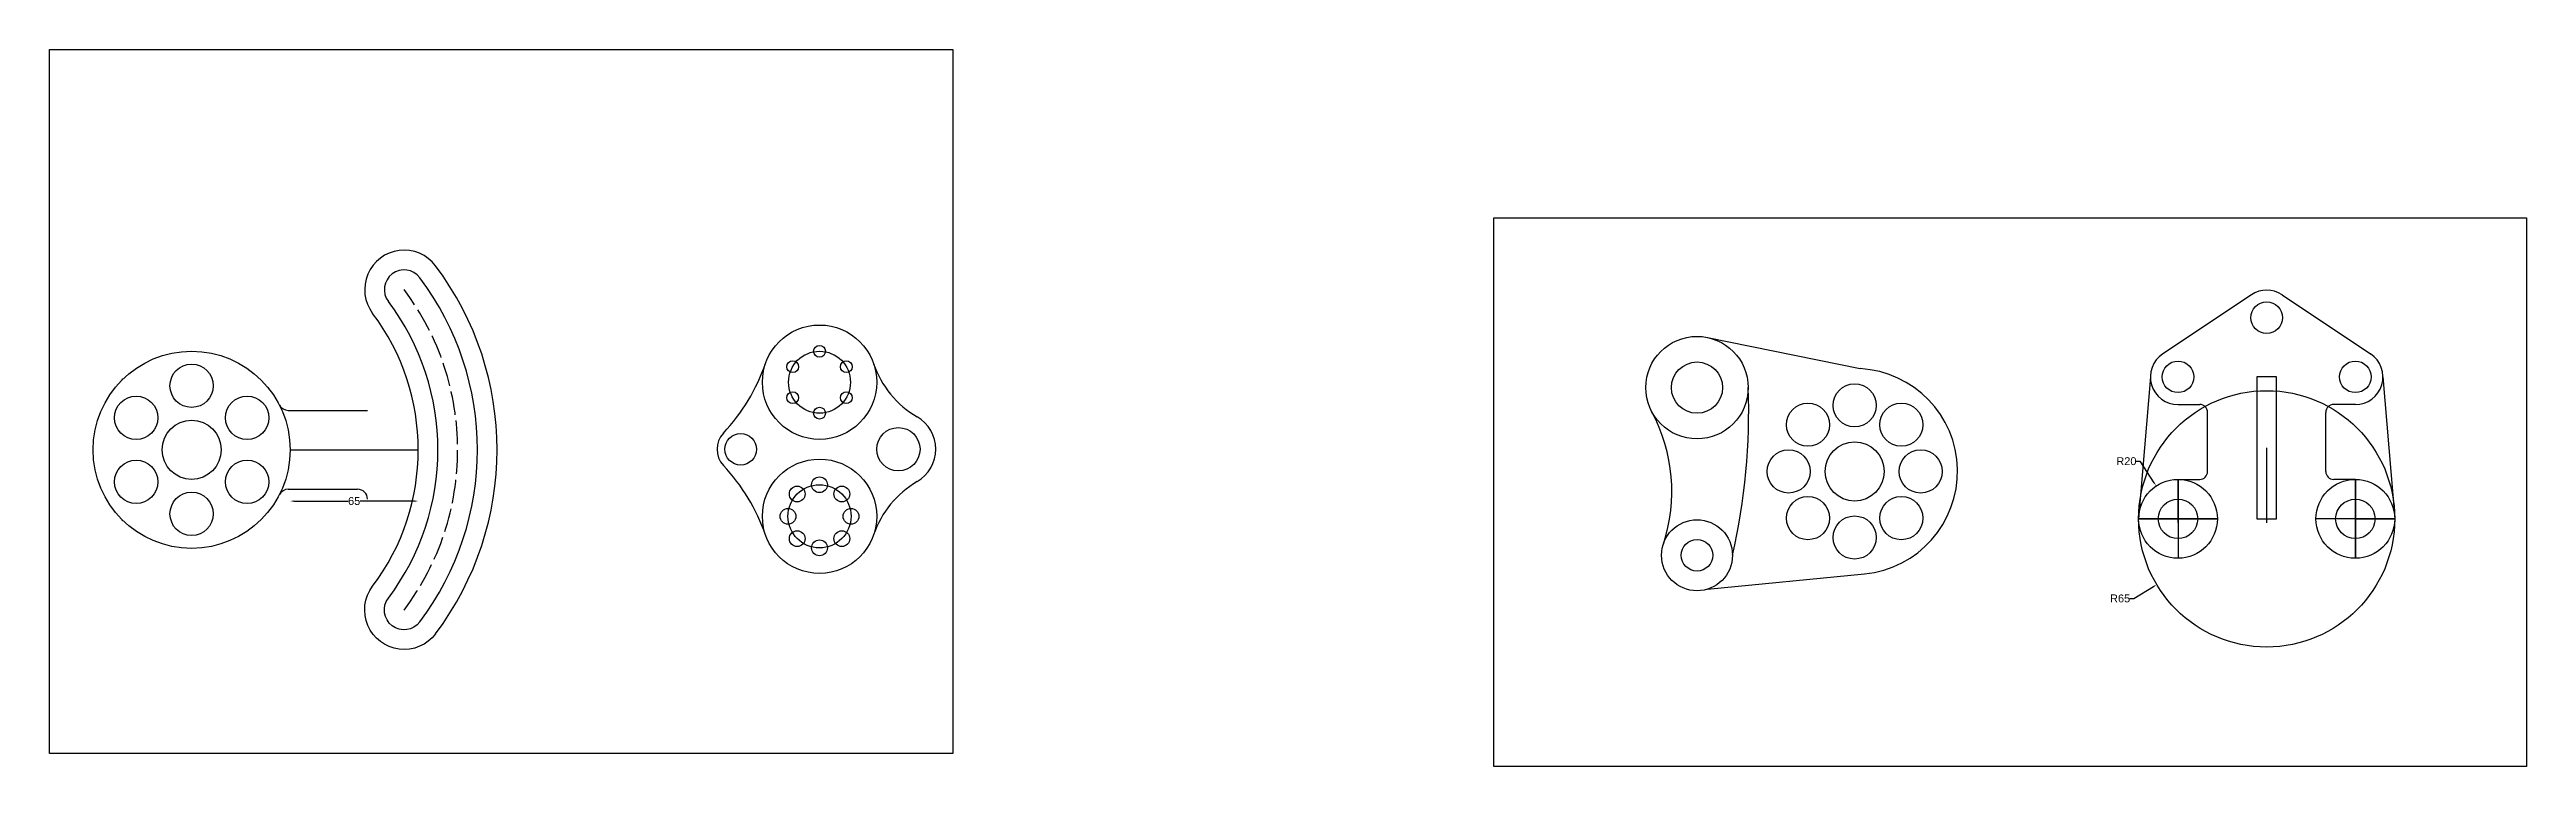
# Model space of a CAD drawing. Header units: inches. Extents: x -120 to 4012, y -583 to 270.
# Drawn here: x 690 to 1947, y -93 to 270 of the extents above; entities that cross this region are included whole.
import ezdxf

# ---------------------------------------------------------------- set-up
doc = ezdxf.new("R2010")
doc.units = ezdxf.units.IN
doc.header["$MEASUREMENT"] = 0
doc.linetypes.add('ACAD_ISO02W100', pattern=[15, 12, -3])
doc.styles.get("Standard").update_dxf_attribs({"font": 'arial.ttf'})
doc.dimstyles.get("Standard").update_dxf_attribs({"dimtxt": 4, "dimasz": 2, "dimexe": 0.18, "dimexo": 0.0625, "dimgap": 0.09, "dimtad": 0, "dimtoh": 1, "dimdec": 1, "dimdsep": 46, "dimtxsty": 'Standard', "dimcen": 2, "dimse1": 1, "dimse2": 1, "dimadec": 0, "dimazin": 0, "dimtfac": 1, "dimtdec": 1, "dimtofl": 0, "dimtmove": 0, "dimatfit": 3, "dimfxl": 1, "dimtolj": 1, "dimtzin": 0, "dimarcsym": 0})

# ---------------------------------------------------------------- blocks, each defined once
blk = doc.blocks.new('*D11')
at = {"color": 0, "lineweight": -2, "transparency": 16777216}
for p, q in [((813.6, 41.2), (841.1, 41.2)), ((874.6, 41.2), (847.1, 41.2))]:
    blk.add_line(p, q, dxfattribs=at)
at = {"color": 0, "transparency": 16777216}
for points in [[(813.6, 41.5), (813.6, 40.8), (811.6, 41.2)], [(874.6, 41.5), (874.6, 40.8), (876.6, 41.2)]]:
    blk.add_solid(points, dxfattribs=at)
at = {"layer": 'Defpoints', "color": 0, "transparency": 16777216}
for p in [(811.6, 67.2), (876.6, 67.2), (811.6, 41.2)]:
    blk.add_point(p, dxfattribs=at)
at = {"color": 0, "transparency": 16777216, "insert": (844.1, 41.2), "char_height": 4, "attachment_point": 5}
blk.add_mtext('\\A1;65', dxfattribs=at)
blk = doc.blocks.new('*D14')
at = {"color": 0, "lineweight": -2, "transparency": 16777216}
for p, q in [((1748.3, 61.4), (1750.3, 61.4)), ((1750.3, 61.4), (1757.5, 50.5)), ((1767.7, 32.2), (1771.7, 32.2)), ((1769.7, 30.2), (1769.7, 34.2))]:
    blk.add_line(p, q, dxfattribs=at)
at = {"color": 0, "transparency": 16777216}
blk.add_solid([(1757.8, 50.7), (1757.3, 50.3), (1758.6, 48.9)], dxfattribs=at)
at = {"layer": 'Defpoints', "color": 0, "transparency": 16777216}
for p in [(1758.6, 48.9), (1769.7, 32.2)]:
    blk.add_point(p, dxfattribs=at)
at = {"color": 0, "transparency": 16777216, "insert": (1743.5, 61.4), "char_height": 4, "attachment_point": 5}
blk.add_mtext('\\A1;R20', dxfattribs=at)
blk = doc.blocks.new('*D16')
at = {"color": 0, "lineweight": -2, "transparency": 16777216}
for p, q in [((1812.7, 32.2), (1816.7, 32.2)), ((1814.7, 30.2), (1814.7, 34.2)), ((1745.2, -8.2), (1747.2, -8.2)), ((1747.2, -8.2), (1757.2, -2.2))]:
    blk.add_line(p, q, dxfattribs=at)
at = {"color": 0, "transparency": 16777216}
blk.add_solid([(1757, -1.9), (1757.4, -2.5), (1758.9, -1.2)], dxfattribs=at)
at = {"layer": 'Defpoints', "color": 0, "transparency": 16777216}
for p in [(1814.7, 32.2), (1758.9, -1.2)]:
    blk.add_point(p, dxfattribs=at)
at = {"color": 0, "transparency": 16777216, "insert": (1740.3, -8.2), "char_height": 4, "attachment_point": 5}
blk.add_mtext('\\A1;R65', dxfattribs=at)

msp = doc.modelspace()

# ---------------------------------------------------------------- linework, layer by layer
for p, q in [((1806.91, 145.82), (1761.93, 115.83)), ((1822.48, 145.82), (1867.46, 115.83)), ((726.56, 102.84), (726.27, 103.14)), ((1755.69, 104.18), (1749.69, 32.18)), ((1814.69, 104.18), (1809.69, 104.18)), ((1809.69, 104.18), (1809.69, 32.18)), ((1819.69, 104.18), (1814.69, 104.18)), ((1819.69, 32.18), (1819.69, 104.18)), ((1873.69, 104.18), (1879.69, 32.18)), ((1769.69, 90.18), (1780.69, 90.18)), ((1859.69, 90.18), (1848.69, 90.18)), ((810.61, 87.19), (850.85, 87.19)), ((1784.69, 56.18), (1784.69, 86.18)), ((1844.69, 56.18), (1844.69, 86.18)), ((811.62, 67.19), (876.62, 67.19)), ((1814.69, 32.18), (1814.69, 68.18)), ((1769.69, 52.18), (1780.69, 52.18)), ((1769.69, 32.18), (1769.69, 52.18)), ((1769.69, 52.18), (1769.69, 32.18)), ((1859.69, 52.18), (1848.69, 52.18)), ((1859.69, 32.18), (1859.69, 52.18)), ((1859.69, 52.18), (1859.69, 32.18)), ((810.61, 47.19), (845.85, 47.19)), ((726.56, 31.54), (726.27, 31.24)), ((1789.69, 32.18), (1749.69, 32.18)), ((1749.69, 32.18), (1769.69, 32.18)), ((1769.69, 32.18), (1789.69, 32.18)), ((1769.69, 32.18), (1769.69, 12.18)), ((1809.69, 32.18), (1814.69, 32.18)), ((1814.69, 32.18), (1819.69, 32.18)), ((1859.69, 32.18), (1839.69, 32.18)), ((1859.69, 32.18), (1879.69, 32.18)), ((1879.69, 32.18), (1859.69, 32.18)), ((1859.69, 32.18), (1859.69, 12.18)), ((1859.69, 12.18), (1859.69, 32.18))]:
    msp.add_line(p, q)
at = {"linetype": 'Continuous'}
for p, q in [((1530.95, 124.16), (1608.39, 108.35)), ((1530.95, -3.46), (1610.63, 4.27))]:
    msp.add_line(p, q, dxfattribs=at)
at = {"color": 40, "linetype": 'Continuous', "true_color": 0xf8d731}
for points in [[(689.5, 270.16), (1147.92, 270.16), (1147.92, -86.82), (689.5, -86.82)], [(1422.44, 184.86), (1946.53, 184.86), (1946.53, -93.38), (1422.44, -93.38)]]:
    msp.add_lwpolyline(points, close=True, dxfattribs=at)
for centre, radius in [((1814.69, 134.18), 8), ((1080.27, 101.47), 29), ((761.62, 67.19), 50), ((1080.27, 101.47), 15.7), ((1080.27, 117.17), 3), ((1080.27, 117.17), 3), ((1525.59, 98.72), 26), ((761.62, 99.69), 11), ((1066.67, 109.32), 3), ((1093.86, 109.32), 3), ((1525.59, 98.72), 13), ((1605.59, 89.72), 10.95), ((1769.69, 104.18), 8), ((1859.69, 104.18), 8), ((733.48, 83.44), 11), ((789.77, 83.44), 11), ((1066.67, 93.62), 3), ((1080.27, 85.77), 3), ((1093.86, 93.62), 3), ((1581.9, 79.91), 10.95), ((1629.28, 79.91), 10.95), ((1814.69, 32.18), 65), ((761.62, 67.19), 15), ((1040.27, 67.47), 8), ((1120.27, 67.47), 11), ((1572.09, 56.22), 10.95), ((1605.59, 56.22), 15), ((1639.09, 56.22), 10.95), ((1639.09, 56.22), 10.95), ((733.48, 50.94), 11), ((789.77, 50.94), 11), ((1080.27, 33.47), 29), ((1080.27, 49.47), 4), ((1080.27, 49.47), 4), ((1769.69, 32.18), 20), ((1859.69, 32.18), 20), ((761.62, 34.69), 11), ((1080.27, 33.47), 16), ((1068.95, 44.78), 4), ((1091.58, 44.78), 4), ((1581.9, 32.53), 10.95), ((1629.28, 32.53), 10.95), ((1769.69, 32.18), 10), ((1859.69, 32.18), 10), ((1064.27, 33.47), 4), ((1068.95, 22.15), 4), ((1091.58, 22.15), 4), ((1096.27, 33.47), 4), ((1525.59, 13.72), 18), ((1605.59, 22.72), 10.95), ((1080.27, 17.47), 4), ((1525.59, 13.72), 8)]:
    msp.add_circle(centre, radius)
for centre, radius, start, end in [((761.62, 67.19), 145, 323, 37), ((761.62, 67.19), 155, 323, 37), ((761.62, 67.19), 125, 323, 37), ((1814.69, 134.18), 14, 56.22723, 123.77277), ((761.62, 67.19), 115, 323, 37), ((1769.69, 104.18), 14, 123.69005, 270), ((1859.69, 104.18), 14, 270, 56.30995), ((958.47, 143.98), 100, 316.91255, 340.76004), ((1155, 127.09), 50, 198.92551, 239.77986), ((1605.59, 56.22), 52.2, 275.53836, 86.92372), ((810.61, 92.19), 5, 207.03569, 270), ((1780.69, 86.18), 4, 0, 90), ((1848.69, 86.18), 4, 90, 180), ((1040.27, 67.47), 12, 136.91255, 223.08745), ((1120.27, 67.47), 19, 300.22014, 59.77986), ((1427.83, 46.15), 85, 341.64832, 28.26881), ((958.47, -9.04), 100, 19.23996, 43.08745), ((1155, 7.85), 50, 120.22014, 161.07449), ((1780.69, 56.18), 4, 270, 0), ((1848.69, 56.18), 4, 180, 270), ((810.61, 42.19), 5, 90, 152.96431), ((845.85, 42.19), 5, 0, 90)]:
    msp.add_arc(centre, radius, start, end)
at = {"linetype": 'ACAD_ISO02W100'}
msp.add_arc((761.62, 67.19), 135, 323, 37, dxfattribs=at)
at = {"linetype": 'Continuous'}
msp.add_arc((1224.77, 86.6), 327.04, 347.12329, 2.12329, dxfattribs=at)
for major_axis, start_param, end_param in [((15.97, 12.04), 6.2831851, 9.4247778), ((-6.02, 7.99), 4.712389, 7.8539816)]:
    msp.add_ellipse((869.44, 148.43), major_axis=major_axis, ratio=1, start_param=start_param, end_param=end_param)
at = {"extrusion": (0, 0, -1)}
for major_axis, start_param, end_param in [((15.97, -12.04), 6.2831851, 9.4247778), ((-6.02, -7.99), 4.712389, 7.8539816)]:
    msp.add_ellipse((869.44, -14.06), major_axis=major_axis, ratio=1, start_param=start_param, end_param=end_param, dxfattribs=at)

# ---------------------------------------------------------------- dimensions: what is measured, and where the dimension line sits
dim = msp.add_linear_dim(base=(811.62, 41.18), p1=(876.62, 67.19), p2=(811.62, 67.19), dimstyle='Standard')
dim.commit()
dim.dimension.update_dxf_attribs({"geometry": '*D11', "text_midpoint": (844.12, 41.18)})
for center, mpoint, picture, middle in [((1769.69, 32.18), (1758.65, 48.86), '*D14', (1743.48, 61.39)), ((1814.69, 32.18), (1758.92, -1.19), '*D16', (1740.31, -8.2))]:
    dim = msp.add_radius_dim(center=center, mpoint=mpoint, dimstyle='Standard')
    dim.commit()
    dim.dimension.update_dxf_attribs({"geometry": picture, "text_midpoint": middle, "dimtype": 164})

doc.saveas('drawing.dxf')
